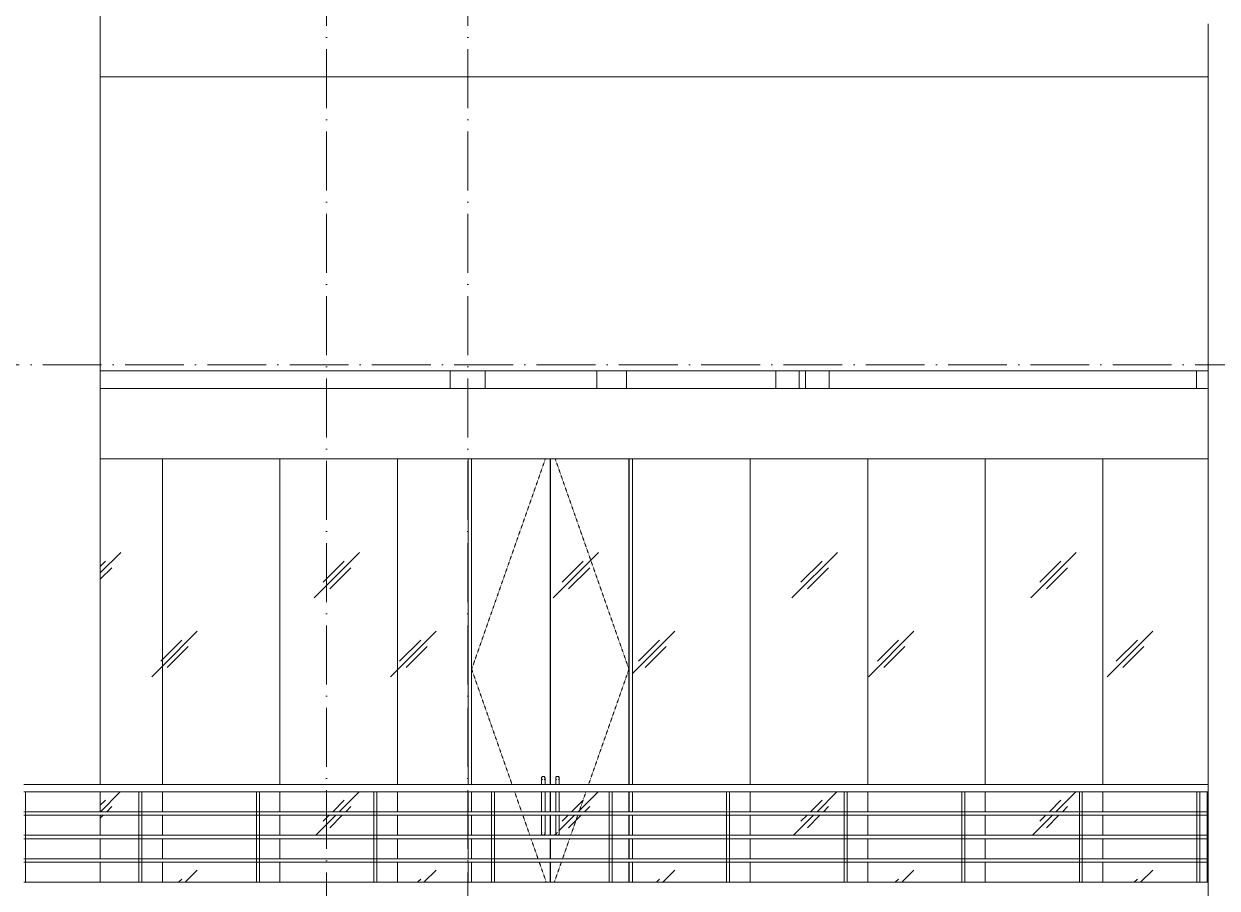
# Model space of a CAD drawing. Header units: millimetres. Extents: x -8482 to 130249, y -7482 to 93550.
# Drawn here: x 98786 to 108936, y 11050 to 18400 of the extents above; entities that cross this region are included whole.
import ezdxf

# ---------------------------------------------------------------- set-up
doc = ezdxf.new("R2010")
doc.units = ezdxf.units.MM
doc.linetypes.add('Dash 1_16__2_', pattern=[3.175, 1.5875, -1.5875])
doc.linetypes.add('Grid Line', pattern=[14, 10, -2, 0, -2])
for name, color, linetype, lineweight in [('A-DOOR-GLAZ', 152, 'Continuous', 5), ('CUA', 31, 'Continuous', 9), ('KINH', 152, 'Continuous', 5), ('NET CAT', 3, 'Continuous', 5), ('NET CATConcrete', 3, 'Continuous', 5), ('NET THAY 1', 41, 'Continuous', 5), ('NET THAY 2', 55, 'Continuous', 5), ('NET-THAY', 2, 'Continuous', 9), ('TRUC', 225, 'Continuous', 5)]:
    doc.layers.add(name, color=color, linetype=linetype, lineweight=lineweight)
pattern_1 = [(45, (-16471.1, 1401.6), (0, 2032), [253.6, -2620.1]), (45, (-16526.3, 1456.7), (0, 2032), [253.6, -2620.1]), (45, (-16602.2, 1325.7), (0, 2032), [546.2, -2327.48]), (45, (-17852.9, 2763), (0, 2032), [253.6, -2620.1]), (45, (-17908, 2818.2), (0, 2032), [253.6, -2620.1]), (45, (-17983.9, 2687.1), (0, 2032), [546.2, -2327.48])]

# ---------------------------------------------------------------- blocks, each defined once
blk = doc.blocks.new('System Panel - Glazed-610734-MẶT ĐỨNG TRỤC Q-A')
at = {"layer": 'KINH'}
h = blk.add_hatch(dxfattribs=at)
h.set_pattern_fill('FP_17', color=256, style=0, pattern_type=2)
h.set_pattern_definition(pattern_1)
h.paths.add_polyline_path([(-11697, 11100), (-11697, 11270), (-12497, 11270), (-12497, 11100), (-11899, 11100)], flags=0)
h.paths.add_polyline_path([(-11610, 11100), (-11610, 11270), (-11672, 11270), (-11672, 11100), (-11633, 11100)], flags=0)
h.paths.add_polyline_path([(-11899, 11300), (-11697, 11300), (-11697, 11470), (-12497, 11470), (-12497, 11300), (-12165, 11300)], flags=0)
h.paths.add_polyline_path([(-11672, 11300), (-11610, 11300), (-11610, 11470), (-11672, 11470), (-11672, 11330)], flags=0)
h.paths.add_polyline_path([(-11610, 11500), (-11610, 11670), (-11672, 11670), (-11672, 11500), (-11633, 11500)], flags=0)
h.paths.add_polyline_path([(-12431, 11500), (-11697, 11500), (-11697, 11670), (-12497, 11670), (-12497, 11500)], flags=0)
h.paths.add_polyline_path([(-11697, 11700), (-11696, 11870), (-11672, 11870), (-11672, 11700), (-11610, 11700), (-11609, 11870), (-12497, 11870), (-12497, 11700), (-11899, 11700)], flags=0)
h.paths.add_polyline_path([(-12443, 11929), (-12030, 11930), (-11600, 11930), (-11600, 14700), (-12497, 14700), (-12497, 11930), (-12458, 11929)], flags=0)
at = {"layer": 'KINH', "color": 10}
for p, q in [((-12497, 14700), (-12497, 11929)), ((-12497, 11871), (-12497, 11699)), ((-12497, 11671), (-12497, 11499)), ((-12497, 11471), (-12497, 11299)), ((-12497, 11271), (-12497, 11100))]:
    blk.add_line(p, q, dxfattribs=at)
blk = doc.blocks.new('System Panel - Glazed-V368-MẶT ĐỨNG TRỤC Q-A')
at = {"layer": 'KINH'}
h = blk.add_hatch(dxfattribs=at)
h.set_pattern_fill('FP_17', color=256, style=0, pattern_type=2)
h.set_pattern_definition(pattern_1)
h.paths.add_polyline_path([(-12697, 11100), (-12697, 11270), (-13497, 11270), (-13497, 11100), (-12962, 11100)], flags=0)
h.paths.add_polyline_path([(-12672, 11100), (-12497, 11100), (-12497, 11270), (-12672, 11270)], flags=0)
h.paths.add_polyline_path([(-13228, 11300), (-12697, 11300), (-12697, 11470), (-13497, 11470), (-13497, 11300), (-13494, 11300)], flags=0)
h.paths.add_polyline_path([(-12497, 11300), (-12497, 11470), (-12672, 11470), (-12672, 11300)], flags=0)
h.paths.add_polyline_path([(-13497, 11500), (-12697, 11500), (-12697, 11670), (-13497, 11670)], flags=0)
h.paths.add_polyline_path([(-12497, 11500), (-12497, 11670), (-12672, 11670), (-12672, 11500)], flags=0)
h.paths.add_polyline_path([(-12697, 11700), (-12696, 11870), (-12672, 11870), (-12672, 11700), (-12497, 11700), (-12497, 11870), (-13113, 11870), (-13497, 11870), (-13497, 11700), (-12962, 11700)], flags=0)
h.paths.add_polyline_path([(-13315, 11929), (-12933, 11930), (-12497, 11930), (-12497, 14700), (-13497, 14700), (-13497, 11930), (-13321, 11929)], flags=0)
at = {"layer": 'KINH', "color": 10}
for p, q in [((-13497, 14700), (-13497, 11930)), ((-12497, 11929), (-12497, 14700)), ((-13497, 11870), (-13497, 11699)), ((-12497, 11699), (-12497, 11871)), ((-13497, 11671), (-13497, 11499)), ((-12497, 11499), (-12497, 11671)), ((-13497, 11471), (-13497, 11299)), ((-12497, 11299), (-12497, 11471)), ((-13497, 11271), (-13497, 11100)), ((-12497, 11100), (-12497, 11271))]:
    blk.add_line(p, q, dxfattribs=at)
blk = doc.blocks.new('System Panel - Glazed-V369-MẶT ĐỨNG TRỤC Q-A')
at = {"layer": 'KINH'}
h = blk.add_hatch(dxfattribs=at)
h.set_pattern_fill('FP_17', color=256, style=0, pattern_type=2)
h.set_pattern_definition(pattern_1)
h.paths.add_polyline_path([(-13697, 11100), (-13697, 11270), (-14497, 11270), (-14497, 11100), (-13759, 11100)], flags=0)
h.paths.add_polyline_path([(-13672, 11100), (-13497, 11100), (-13497, 11270), (-13672, 11270)], flags=0)
h.paths.add_polyline_path([(-13759, 11300), (-13697, 11300), (-13697, 11470), (-14497, 11470), (-14497, 11300), (-14025, 11300)], flags=0)
h.paths.add_polyline_path([(-13497, 11300), (-13497, 11470), (-13672, 11470), (-13672, 11300)], flags=0)
h.paths.add_polyline_path([(-14497, 11500), (-13697, 11500), (-13697, 11670), (-14497, 11670)], flags=0)
h.paths.add_polyline_path([(-13672, 11500), (-13497, 11500), (-13497, 11670), (-13672, 11670)], flags=0)
h.paths.add_polyline_path([(-13672, 11700), (-13497, 11700), (-13497, 11870), (-14497, 11870), (-14497, 11700), (-13697, 11700), (-13696, 11870), (-13672, 11870), (-13672, 11715)], flags=0)
h.paths.add_polyline_path([(-14415, 11930), (-13497, 11930), (-13497, 14700), (-14497, 14700), (-14497, 11930), (-14426, 11930)], flags=0)
at = {"layer": 'KINH', "color": 10}
for p, q in [((-14497, 14700), (-14497, 11930)), ((-13497, 11930), (-13497, 14700)), ((-14497, 11870), (-14497, 11699)), ((-13497, 11699), (-13497, 11870)), ((-14497, 11671), (-14497, 11499)), ((-13497, 11499), (-13497, 11671)), ((-14497, 11471), (-14497, 11299)), ((-13497, 11299), (-13497, 11471)), ((-14497, 11271), (-14497, 11100)), ((-13497, 11100), (-13497, 11271))]:
    blk.add_line(p, q, dxfattribs=at)
blk = doc.blocks.new('System Panel - Glazed-V370-MẶT ĐỨNG TRỤC Q-A')
at = {"layer": 'KINH'}
h = blk.add_hatch(dxfattribs=at)
h.set_pattern_fill('FP_17', color=256, style=0, pattern_type=2)
h.set_pattern_definition(pattern_1)
h.paths.add_polyline_path([(-15088, 11100), (-14697, 11100), (-14697, 11270), (-15497, 11270), (-15497, 11100), (-15354, 11100)], flags=0)
h.paths.add_polyline_path([(-14497, 11100), (-14497, 11270), (-14672, 11270), (-14672, 11100), (-14557, 11100)], flags=0)
h.paths.add_polyline_path([(-15497, 11300), (-14697, 11300), (-14697, 11470), (-15497, 11470), (-15497, 11330)], flags=0)
h.paths.add_polyline_path([(-14672, 11300), (-14497, 11300), (-14497, 11470), (-14672, 11470), (-14672, 11330)], flags=0)
h.paths.add_polyline_path([(-14557, 11500), (-14497, 11500), (-14497, 11670), (-14672, 11670), (-14672, 11500)], flags=0)
h.paths.add_polyline_path([(-15354, 11500), (-14697, 11500), (-14697, 11670), (-15497, 11670), (-15497, 11500)], flags=0)
h.paths.add_polyline_path([(-15088, 11700), (-14697, 11700), (-14696, 11870), (-14672, 11870), (-14672, 11700), (-14497, 11700), (-14497, 11870), (-15104, 11870), (-15497, 11870), (-15497, 11700), (-15354, 11700)], flags=0)
h.paths.add_polyline_path([(-14631, 11930), (-14497, 11930), (-14497, 14700), (-15497, 14700), (-15497, 11930), (-14663, 11930)], flags=0)
at = {"layer": 'KINH', "color": 10}
for p, q in [((-15497, 14700), (-15497, 11930)), ((-14497, 11930), (-14497, 14700)), ((-15497, 11871), (-15497, 11699)), ((-14497, 11699), (-14497, 11870)), ((-15497, 11671), (-15497, 11499)), ((-14497, 11499), (-14497, 11671)), ((-15497, 11471), (-15497, 11299)), ((-14497, 11299), (-14497, 11471)), ((-15497, 11271), (-15497, 11100)), ((-14497, 11100), (-14497, 11271))]:
    blk.add_line(p, q, dxfattribs=at)
blk = doc.blocks.new('System Panel - Glazed-V371-MẶT ĐỨNG TRỤC Q-A')
at = {"layer": 'KINH'}
h = blk.add_hatch(dxfattribs=at)
h.set_pattern_fill('FP_17', color=256, style=0, pattern_type=2)
h.set_pattern_definition(pattern_1)
h.paths.add_polyline_path([(-15497, 11100), (-15497, 11270), (-15672, 11270), (-15672, 11100), (-15620, 11100)], flags=0)
h.paths.add_polyline_path([(-16497, 11100), (-15697, 11100), (-15697, 11270), (-16497, 11270)], flags=0)
h.paths.add_polyline_path([(-16417, 11300), (-15697, 11300), (-15697, 11470), (-16497, 11470), (-16497, 11300)], flags=0)
h.paths.add_polyline_path([(-15497, 11300), (-15497, 11470), (-15672, 11470), (-15672, 11300), (-15620, 11300)], flags=0)
h.paths.add_polyline_path([(-16497, 11500), (-15697, 11500), (-15697, 11670), (-16497, 11670)], flags=0)
h.paths.add_polyline_path([(-15497, 11500), (-15497, 11670), (-15672, 11670), (-15672, 11500), (-15620, 11500)], flags=0)
h.paths.add_polyline_path([(-15620, 11700), (-15497, 11700), (-15497, 11870), (-16216, 11870), (-16497, 11870), (-16497, 11700), (-15697, 11700), (-15696, 11870), (-15672, 11870), (-15672, 11700)], flags=0)
h.paths.add_polyline_path([(-16348, 11930), (-15497, 11930), (-15497, 14700), (-16497, 14700), (-16497, 11930), (-16392, 11930)], flags=0)
at = {"layer": 'KINH', "color": 10}
for p, q in [((-16497, 14700), (-16497, 11929)), ((-15497, 11930), (-15497, 14700)), ((-16497, 11870), (-16497, 11699)), ((-15497, 11699), (-15497, 11871)), ((-16497, 11671), (-16497, 11499)), ((-15497, 11499), (-15497, 11671)), ((-16497, 11471), (-16497, 11299)), ((-15497, 11299), (-15497, 11471)), ((-16497, 11271), (-16497, 11100)), ((-15497, 11100), (-15497, 11271))]:
    blk.add_line(p, q, dxfattribs=at)
blk = doc.blocks.new('CUA KINH BAN LE SAN MO 2 HUONG - Type 1-610751-MẶT ĐỨNG TRỤC Q-A')
at = {"layer": 'CUA', "lineweight": 5}
h = blk.add_hatch(dxfattribs=at)
h.set_pattern_fill('FP_17', color=256, style=0, pattern_type=2)
h.set_pattern_definition(pattern_1)
h.paths.add_polyline_path([(-17197, 11100), (-17197, 11270), (-17672, 11270), (-17672, 11100), (-17214, 11100)], flags=0)
h.paths.add_polyline_path([(-17866, 11100), (-17697, 11100), (-17697, 11270), (-17866, 11270)], flags=0)
h.paths.add_polyline_path([(-17480, 11300), (-17197, 11300), (-17197, 11470), (-17672, 11470), (-17672, 11300)], flags=0)
h.paths.add_polyline_path([(-17697, 11300), (-17697, 11470), (-17866, 11470), (-17866, 11300), (-17746, 11300)], flags=0)
h.paths.add_polyline_path([(-17197, 11500), (-17197, 11670), (-17242, 11670), (-17245, 11529), (-17247, 11515), (-17248, 11516), (-17250, 11516), (-17255, 11526), (-17258, 11523), (-17261, 11528), (-17265, 11516), (-17267, 11516), (-17269, 11516), (-17270, 11522), (-17272, 11670), (-17672, 11670), (-17672, 11500), (-17214, 11500)], flags=0)
h.paths.add_polyline_path([(-17746, 11500), (-17697, 11500), (-17697, 11670), (-17866, 11670), (-17866, 11500)], flags=0)
h.paths.add_polyline_path([(-17257, 11509), (-17261, 11506), (-17261, 11515), (-17260, 11515), (-17258, 11510)], flags=0)
h.paths.add_polyline_path([(-17254, 11505), (-17257, 11509), (-17254, 11514), (-17253, 11509), (-17254, 11506)], flags=0)
h.paths.add_polyline_path([(-17257, 11515), (-17260, 11521), (-17257, 11523), (-17256, 11519), (-17257, 11516)], flags=0)
h.paths.add_polyline_path([(-17248, 11522), (-17245, 11529), (-17247, 11529)], flags=0)
h.paths.add_polyline_path([(-17214, 11700), (-17197, 11700), (-17197, 11870), (-17242, 11870), (-17242, 11700)], flags=0)
h.paths.add_polyline_path([(-17697, 11700), (-17696, 11870), (-17672, 11870), (-17672, 11700), (-17272, 11700), (-17272, 11870), (-17866, 11870), (-17866, 11700), (-17746, 11700)], flags=0)
h.paths.add_polyline_path([(-17267, 11987), (-17265, 11993), (-17263, 11989), (-17266, 11987)], flags=0)
h.paths.add_polyline_path([(-17270, 11971), (-17268, 11987), (-17267, 11987), (-17269, 11974)], flags=0)
h.paths.add_polyline_path([(-17248, 11987), (-17252, 11989), (-17249, 11991), (-17248, 11988)], flags=0)
h.paths.add_polyline_path([(-17245, 11971), (-17248, 11981), (-17246, 11987), (-17245, 11988), (-17245, 11978)], flags=0)
h.paths.add_polyline_path([(-17242, 11930), (-17197, 11930), (-17197, 14700), (-17866, 14700), (-17866, 11930), (-17272, 11930), (-17270, 11971), (-17268, 11970), (-17265, 11972), (-17263, 11981), (-17261, 11986), (-17254, 11984), (-17246, 11962), (-17244, 11962), (-17242, 11930)], flags=0)
h = blk.add_hatch(dxfattribs=at)
h.set_pattern_fill('FP_17', color=256, style=0, pattern_type=2)
h.set_pattern_definition(pattern_1)
h.paths.add_polyline_path([(-16949, 11100), (-16697, 11100), (-16697, 11270), (-17196, 11270), (-17196, 11100)], flags=0)
h.paths.add_polyline_path([(-16528, 11100), (-16528, 11270), (-16672, 11270), (-16672, 11100)], flags=0)
h.paths.add_polyline_path([(-17196, 11300), (-16697, 11300), (-16697, 11470), (-17196, 11470), (-17196, 11330)], flags=0)
h.paths.add_polyline_path([(-16528, 11300), (-16528, 11470), (-16672, 11470), (-16672, 11300)], flags=0)
h.paths.add_polyline_path([(-17136, 11523), (-17134, 11521), (-17137, 11516), (-17139, 11521)], flags=0)
h.paths.add_polyline_path([(-17151, 11500), (-16697, 11500), (-16697, 11670), (-17121, 11670), (-17124, 11529), (-17126, 11514), (-17127, 11516), (-17129, 11516), (-17134, 11526), (-17136, 11523), (-17140, 11528), (-17144, 11516), (-17146, 11516), (-17148, 11516), (-17149, 11522), (-17151, 11670), (-17196, 11670), (-17196, 11500)], flags=0)
h.paths.add_polyline_path([(-16672, 11500), (-16528, 11500), (-16528, 11670), (-16672, 11670)], flags=0)
h.paths.add_polyline_path([(-17136, 11509), (-17133, 11514), (-17132, 11509), (-17133, 11506), (-17136, 11509)], flags=0)
h.paths.add_polyline_path([(-17140, 11505), (-17140, 11514), (-17139, 11515), (-17136, 11509), (-17140, 11506)], flags=0)
h.paths.add_polyline_path([(-17127, 11522), (-17124, 11529), (-17126, 11529)], flags=0)
h.paths.add_polyline_path([(-17151, 11700), (-17151, 11870), (-17196, 11870), (-17196, 11700)], flags=0)
h.paths.add_polyline_path([(-17121, 11700), (-16697, 11700), (-16696, 11870), (-16672, 11870), (-16672, 11700), (-16528, 11700), (-16528, 11870), (-17121, 11870), (-17121, 11715)], flags=0)
h.paths.add_polyline_path([(-17146, 11987), (-17144, 11993), (-17142, 11989), (-17145, 11987)], flags=0)
h.paths.add_polyline_path([(-17149, 11971), (-17147, 11987), (-17146, 11987), (-17148, 11974)], flags=0)
h.paths.add_polyline_path([(-17127, 11987), (-17131, 11989), (-17128, 11991), (-17127, 11988)], flags=0)
h.paths.add_polyline_path([(-17124, 11971), (-17127, 11981), (-17125, 11987), (-17124, 11988), (-17124, 11978)], flags=0)
h.paths.add_polyline_path([(-17196, 11930), (-17151, 11930), (-17149, 11971), (-17147, 11970), (-17144, 11972), (-17142, 11981), (-17139, 11986), (-17133, 11984), (-17125, 11962), (-17123, 11962), (-17121, 11930), (-16528, 11930), (-16528, 14700), (-17196, 14700), (-17196, 11930)], flags=0)
at = {"layer": 'A-DOOR-GLAZ', "color": 10}
for p, q in [((-17866, 14700), (-17866, 11930)), ((-17197, 11929), (-17197, 14700)), ((-17196, 14700), (-17196, 11929)), ((-16528, 11930), (-16528, 14700)), ((-17866, 11870), (-17866, 11699)), ((-17197, 11699), (-17197, 11870)), ((-17196, 11870), (-17196, 11699)), ((-16528, 11699), (-16528, 11870)), ((-17866, 11671), (-17866, 11499)), ((-17197, 11499), (-17197, 11671)), ((-17196, 11671), (-17196, 11499)), ((-16528, 11499), (-16528, 11671)), ((-17866, 11471), (-17866, 11299)), ((-17197, 11299), (-17197, 11471)), ((-17196, 11471), (-17196, 11299)), ((-16528, 11299), (-16528, 11471)), ((-17866, 11271), (-17866, 11100)), ((-17197, 11100), (-17197, 11271)), ((-17196, 11271), (-17196, 11100)), ((-16528, 11100), (-16528, 11271))]:
    blk.add_line(p, q, dxfattribs=at)
at = {"layer": 'CUA', "color": 10, "lineweight": 5}
for p, q in [((-17867, 11930), (-17867, 14700)), ((-16527, 14700), (-16527, 11930)), ((-17272, 11950), (-17272, 11929)), ((-17242, 11930), (-17242, 11950)), ((-17151, 11950), (-17151, 11930)), ((-17121, 11930), (-17121, 11950)), ((-17867, 11699), (-17867, 11870)), ((-17272, 11871), (-17272, 11699)), ((-17242, 11699), (-17242, 11870)), ((-17151, 11870), (-17151, 11699)), ((-17121, 11699), (-17121, 11870)), ((-16527, 11870), (-16527, 11699)), ((-17867, 11499), (-17867, 11671)), ((-17272, 11671), (-17272, 11550)), ((-17242, 11550), (-17242, 11671)), ((-17151, 11671), (-17151, 11550)), ((-17121, 11550), (-17121, 11671)), ((-16527, 11671), (-16527, 11499)), ((-17867, 11299), (-17867, 11471)), ((-16527, 11471), (-16527, 11299)), ((-17867, 11100), (-17867, 11271)), ((-16527, 11271), (-16527, 11100))]:
    blk.add_line(p, q, dxfattribs=at)
at = {"layer": 'CUA', "color": 10, "linetype": 'Dash 1_16__2_', "lineweight": 5}
for p, q in [((-17239, 14700), (-17866, 12912)), ((-17239, 14700), (-17866, 12912)), ((-17155, 14700), (-16528, 12912)), ((-17155, 14700), (-16528, 12912)), ((-17866, 12912), (-17522, 11930)), ((-17866, 12912), (-17522, 11930)), ((-16528, 12912), (-16872, 11930)), ((-16528, 12912), (-16872, 11930)), ((-17501, 11870), (-17441, 11699)), ((-17501, 11870), (-17441, 11699)), ((-16893, 11870), (-16953, 11699)), ((-16893, 11870), (-16953, 11699)), ((-17431, 11671), (-17371, 11499)), ((-17431, 11671), (-17371, 11499)), ((-16963, 11671), (-17023, 11499)), ((-16963, 11671), (-17023, 11499)), ((-17361, 11471), (-17301, 11299)), ((-17361, 11471), (-17301, 11299)), ((-17033, 11471), (-17093, 11299)), ((-17033, 11471), (-17093, 11299)), ((-17291, 11271), (-17231, 11100)), ((-17291, 11271), (-17231, 11100)), ((-17103, 11271), (-17163, 11100)), ((-17103, 11271), (-17163, 11100))]:
    blk.add_line(p, q, dxfattribs=at)
at = {"layer": 'CUA', "color": 10, "lineweight": 5, "flags": 128}
for points in [[(-17272, 11986), (-17272, 11986), (-17272, 11987), (-17272, 11987), (-17272, 11988), (-17272, 11989), (-17272, 11989), (-17272, 11990), (-17272, 11990), (-17271, 11991), (-17271, 11991), (-17271, 11992), (-17271, 11992), (-17270, 11993), (-17270, 11993), (-17270, 11994), (-17269, 11994), (-17269, 11995), (-17268, 11995), (-17268, 11996), (-17267, 11996), (-17267, 11997), (-17267, 11997), (-17266, 11997), (-17266, 11998), (-17265, 11998), (-17265, 11998), (-17264, 11999), (-17263, 11999), (-17263, 11999), (-17262, 11999), (-17262, 11999), (-17261, 12000), (-17261, 12000), (-17260, 12000), (-17259, 12000), (-17259, 12000), (-17258, 12000), (-17258, 12000), (-17257, 12000)], [(-17272, 11982), (-17272, 11982), (-17272, 11983), (-17272, 11983), (-17272, 11984), (-17272, 11984), (-17272, 11984), (-17272, 11984), (-17272, 11985), (-17272, 11985), (-17272, 11985), (-17272, 11985)], [(-17272, 11985), (-17272, 11985), (-17272, 11985), (-17272, 11985), (-17272, 11985), (-17272, 11984), (-17272, 11984), (-17272, 11984), (-17272, 11983), (-17272, 11983), (-17272, 11982), (-17272, 11982), (-17272, 11981), (-17272, 11980), (-17272, 11980), (-17272, 11979), (-17272, 11978), (-17272, 11977), (-17272, 11976), (-17272, 11975), (-17272, 11974), (-17272, 11973), (-17272, 11972), (-17272, 11971), (-17272, 11970), (-17272, 11969), (-17272, 11968), (-17272, 11966), (-17272, 11965), (-17272, 11964), (-17272, 11963), (-17272, 11961), (-17272, 11960), (-17272, 11959), (-17272, 11957), (-17272, 11956), (-17272, 11955), (-17272, 11953), (-17272, 11952), (-17272, 11950), (-17272, 11950)], [(-17257, 12000), (-17257, 12000), (-17256, 12000), (-17256, 12000), (-17255, 12000), (-17255, 12000), (-17254, 12000), (-17253, 11999), (-17253, 11999), (-17252, 11999), (-17252, 11999), (-17251, 11999), (-17251, 11998), (-17250, 11998), (-17250, 11998), (-17249, 11997), (-17249, 11997), (-17248, 11997), (-17248, 11996), (-17247, 11996), (-17247, 11995), (-17246, 11995), (-17246, 11995), (-17246, 11994), (-17245, 11994), (-17245, 11993), (-17245, 11993), (-17244, 11992), (-17244, 11992), (-17244, 11991), (-17244, 11990), (-17243, 11990), (-17243, 11989), (-17243, 11989), (-17243, 11988), (-17243, 11988), (-17243, 11987), (-17243, 11986), (-17243, 11986), (-17242, 11985)], [(-17242, 11985), (-17242, 11985), (-17242, 11985), (-17242, 11985), (-17242, 11984), (-17242, 11984), (-17242, 11984), (-17242, 11983), (-17242, 11983), (-17242, 11982), (-17242, 11982)], [(-17242, 11950), (-17242, 11951), (-17242, 11953), (-17242, 11954), (-17242, 11956), (-17242, 11957), (-17242, 11958), (-17242, 11960), (-17242, 11961), (-17242, 11962), (-17242, 11964), (-17242, 11965), (-17242, 11966), (-17242, 11967), (-17242, 11969), (-17242, 11970), (-17242, 11971), (-17242, 11972), (-17242, 11973), (-17242, 11974), (-17242, 11975), (-17242, 11976), (-17242, 11977), (-17242, 11978), (-17242, 11979), (-17242, 11979), (-17242, 11980), (-17242, 11981), (-17242, 11982), (-17242, 11982), (-17242, 11983), (-17242, 11983), (-17242, 11984), (-17242, 11984), (-17242, 11984), (-17242, 11984), (-17242, 11985), (-17242, 11985), (-17242, 11985), (-17242, 11985)], [(-17151, 11986), (-17151, 11986), (-17151, 11987), (-17151, 11987), (-17151, 11988), (-17151, 11989), (-17151, 11989), (-17151, 11990), (-17151, 11990), (-17150, 11991), (-17150, 11991), (-17150, 11992), (-17150, 11992), (-17149, 11993), (-17149, 11993), (-17149, 11994), (-17148, 11994), (-17148, 11995), (-17147, 11995), (-17147, 11996), (-17146, 11996), (-17146, 11997), (-17146, 11997), (-17145, 11997), (-17145, 11998), (-17144, 11998), (-17144, 11998), (-17143, 11999), (-17142, 11999), (-17142, 11999), (-17141, 11999), (-17141, 11999), (-17140, 12000), (-17140, 12000), (-17139, 12000), (-17138, 12000), (-17138, 12000), (-17137, 12000), (-17137, 12000), (-17136, 12000)], [(-17151, 11982), (-17151, 11982), (-17151, 11983), (-17151, 11983), (-17151, 11984), (-17151, 11984), (-17151, 11984), (-17151, 11984), (-17151, 11985), (-17151, 11985), (-17151, 11985), (-17151, 11985)], [(-17151, 11985), (-17151, 11985), (-17151, 11985), (-17151, 11985), (-17151, 11985), (-17151, 11984), (-17151, 11984), (-17151, 11984), (-17151, 11983), (-17151, 11983), (-17151, 11982), (-17151, 11982), (-17151, 11981), (-17151, 11980), (-17151, 11980), (-17151, 11979), (-17151, 11978), (-17151, 11977), (-17151, 11976), (-17151, 11975), (-17151, 11974), (-17151, 11973), (-17151, 11972), (-17151, 11971), (-17151, 11970), (-17151, 11969), (-17151, 11968), (-17151, 11966), (-17151, 11965), (-17151, 11964), (-17151, 11963), (-17151, 11961), (-17151, 11960), (-17151, 11959), (-17151, 11957), (-17151, 11956), (-17151, 11955), (-17151, 11953), (-17151, 11952), (-17151, 11950), (-17151, 11950)], [(-17136, 12000), (-17136, 12000), (-17135, 12000), (-17135, 12000), (-17134, 12000), (-17134, 12000), (-17133, 12000), (-17132, 11999), (-17132, 11999), (-17131, 11999), (-17131, 11999), (-17130, 11999), (-17130, 11998), (-17129, 11998), (-17129, 11998), (-17128, 11997), (-17128, 11997), (-17127, 11997), (-17127, 11996), (-17126, 11996), (-17126, 11995), (-17125, 11995), (-17125, 11995), (-17125, 11994), (-17124, 11994), (-17124, 11993), (-17124, 11993), (-17123, 11992), (-17123, 11992), (-17123, 11991), (-17123, 11990), (-17122, 11990), (-17122, 11989), (-17122, 11989), (-17122, 11988), (-17122, 11988), (-17122, 11987), (-17122, 11986), (-17122, 11986), (-17121, 11985)], [(-17121, 11985), (-17121, 11985), (-17121, 11985), (-17121, 11985), (-17121, 11984), (-17121, 11984), (-17121, 11984), (-17121, 11983), (-17121, 11983), (-17121, 11982), (-17121, 11982)], [(-17121, 11950), (-17121, 11951), (-17121, 11953), (-17121, 11954), (-17121, 11956), (-17121, 11957), (-17121, 11958), (-17121, 11960), (-17121, 11961), (-17121, 11962), (-17121, 11964), (-17121, 11965), (-17121, 11966), (-17121, 11967), (-17121, 11969), (-17121, 11970), (-17121, 11971), (-17121, 11972), (-17121, 11973), (-17121, 11974), (-17121, 11975), (-17121, 11976), (-17121, 11977), (-17121, 11978), (-17121, 11979), (-17121, 11979), (-17121, 11980), (-17121, 11981), (-17121, 11982), (-17121, 11982), (-17121, 11983), (-17121, 11983), (-17121, 11984), (-17121, 11984), (-17121, 11984), (-17121, 11984), (-17121, 11985), (-17121, 11985), (-17121, 11985), (-17121, 11985)], [(-17272, 11550), (-17272, 11549), (-17272, 11547), (-17272, 11546), (-17272, 11544), (-17272, 11543), (-17272, 11542), (-17272, 11540), (-17272, 11539), (-17272, 11538), (-17272, 11536), (-17272, 11535), (-17272, 11534), (-17272, 11533), (-17272, 11531), (-17272, 11530), (-17272, 11529), (-17272, 11528), (-17272, 11527), (-17272, 11526), (-17272, 11525), (-17272, 11524), (-17272, 11523), (-17272, 11522), (-17272, 11521), (-17272, 11521), (-17272, 11520), (-17272, 11519), (-17272, 11518), (-17272, 11518), (-17272, 11517), (-17272, 11517), (-17272, 11516), (-17272, 11516), (-17272, 11516), (-17272, 11516), (-17272, 11515), (-17272, 11515), (-17272, 11515), (-17272, 11515)], [(-17272, 11515), (-17272, 11515), (-17272, 11515), (-17272, 11515), (-17272, 11516), (-17272, 11516), (-17272, 11516), (-17272, 11517), (-17272, 11517), (-17272, 11518), (-17272, 11518)], [(-17257, 11500), (-17258, 11500), (-17259, 11500), (-17259, 11500), (-17260, 11500), (-17260, 11500), (-17261, 11500), (-17262, 11501), (-17262, 11501), (-17263, 11501), (-17263, 11501), (-17264, 11501), (-17264, 11502), (-17265, 11502), (-17265, 11502), (-17266, 11503), (-17266, 11503), (-17267, 11503), (-17267, 11504), (-17268, 11504), (-17268, 11505), (-17269, 11505), (-17269, 11505), (-17269, 11506), (-17270, 11506), (-17270, 11507), (-17270, 11507), (-17271, 11508), (-17271, 11508), (-17271, 11509), (-17271, 11510), (-17272, 11510), (-17272, 11511), (-17272, 11511), (-17272, 11512), (-17272, 11512), (-17272, 11513), (-17272, 11514), (-17272, 11514), (-17272, 11515)], [(-17243, 11514), (-17243, 11514), (-17243, 11513), (-17243, 11513), (-17243, 11512), (-17243, 11511), (-17243, 11511), (-17243, 11510), (-17243, 11510), (-17244, 11509), (-17244, 11509), (-17244, 11508), (-17244, 11508), (-17245, 11507), (-17245, 11507), (-17245, 11506), (-17246, 11506), (-17246, 11505), (-17247, 11505), (-17247, 11504), (-17247, 11504), (-17248, 11503), (-17248, 11503), (-17249, 11503), (-17249, 11502), (-17250, 11502), (-17250, 11502), (-17251, 11501), (-17251, 11501), (-17252, 11501), (-17253, 11501), (-17253, 11501), (-17254, 11500), (-17254, 11500), (-17255, 11500), (-17256, 11500), (-17256, 11500), (-17257, 11500), (-17257, 11500)], [(-17242, 11515), (-17242, 11515), (-17242, 11515), (-17242, 11515), (-17242, 11515), (-17242, 11516), (-17242, 11516), (-17242, 11516), (-17242, 11517), (-17242, 11517), (-17242, 11518), (-17242, 11518), (-17242, 11519), (-17242, 11520), (-17242, 11520), (-17242, 11521), (-17242, 11522), (-17242, 11523), (-17242, 11524), (-17242, 11525), (-17242, 11526), (-17242, 11527), (-17242, 11528), (-17242, 11529), (-17242, 11530), (-17242, 11531), (-17242, 11532), (-17242, 11534), (-17242, 11535), (-17242, 11536), (-17242, 11537), (-17242, 11539), (-17242, 11540), (-17242, 11541), (-17242, 11543), (-17242, 11544), (-17242, 11545), (-17242, 11547), (-17242, 11548), (-17242, 11550), (-17242, 11550)], [(-17242, 11518), (-17242, 11518), (-17242, 11517), (-17242, 11517), (-17242, 11516), (-17242, 11516), (-17242, 11516), (-17242, 11516), (-17242, 11515), (-17242, 11515), (-17242, 11515), (-17242, 11515)], [(-17151, 11550), (-17151, 11549), (-17151, 11547), (-17151, 11546), (-17151, 11544), (-17151, 11543), (-17151, 11542), (-17151, 11540), (-17151, 11539), (-17151, 11538), (-17151, 11536), (-17151, 11535), (-17151, 11534), (-17151, 11533), (-17151, 11531), (-17151, 11530), (-17151, 11529), (-17151, 11528), (-17151, 11527), (-17151, 11526), (-17151, 11525), (-17151, 11524), (-17151, 11523), (-17151, 11522), (-17151, 11521), (-17151, 11521), (-17151, 11520), (-17151, 11519), (-17151, 11518), (-17151, 11518), (-17151, 11517), (-17151, 11517), (-17151, 11516), (-17151, 11516), (-17151, 11516), (-17151, 11516), (-17151, 11515), (-17151, 11515), (-17151, 11515), (-17151, 11515)], [(-17151, 11515), (-17151, 11515), (-17151, 11515), (-17151, 11515), (-17151, 11516), (-17151, 11516), (-17151, 11516), (-17151, 11517), (-17151, 11517), (-17151, 11518), (-17151, 11518)], [(-17136, 11500), (-17137, 11500), (-17138, 11500), (-17138, 11500), (-17139, 11500), (-17139, 11500), (-17140, 11500), (-17141, 11501), (-17141, 11501), (-17142, 11501), (-17142, 11501), (-17143, 11501), (-17143, 11502), (-17144, 11502), (-17144, 11502), (-17145, 11503), (-17145, 11503), (-17146, 11503), (-17146, 11504), (-17147, 11504), (-17147, 11505), (-17148, 11505), (-17148, 11505), (-17148, 11506), (-17149, 11506), (-17149, 11507), (-17149, 11507), (-17150, 11508), (-17150, 11508), (-17150, 11509), (-17150, 11510), (-17151, 11510), (-17151, 11511), (-17151, 11511), (-17151, 11512), (-17151, 11512), (-17151, 11513), (-17151, 11514), (-17151, 11514), (-17151, 11515)], [(-17122, 11514), (-17122, 11514), (-17122, 11513), (-17122, 11513), (-17122, 11512), (-17122, 11511), (-17122, 11511), (-17122, 11510), (-17122, 11510), (-17123, 11509), (-17123, 11509), (-17123, 11508), (-17123, 11508), (-17124, 11507), (-17124, 11507), (-17124, 11506), (-17125, 11506), (-17125, 11505), (-17126, 11505), (-17126, 11504), (-17126, 11504), (-17127, 11503), (-17127, 11503), (-17128, 11503), (-17128, 11502), (-17129, 11502), (-17129, 11502), (-17130, 11501), (-17130, 11501), (-17131, 11501), (-17132, 11501), (-17132, 11501), (-17133, 11500), (-17133, 11500), (-17134, 11500), (-17135, 11500), (-17135, 11500), (-17136, 11500), (-17136, 11500)], [(-17121, 11515), (-17121, 11515), (-17121, 11515), (-17121, 11515), (-17121, 11515), (-17121, 11516), (-17121, 11516), (-17121, 11516), (-17121, 11517), (-17121, 11517), (-17121, 11518), (-17121, 11518), (-17121, 11519), (-17121, 11520), (-17121, 11520), (-17121, 11521), (-17121, 11522), (-17121, 11523), (-17121, 11524), (-17121, 11525), (-17121, 11526), (-17121, 11527), (-17121, 11528), (-17121, 11529), (-17121, 11530), (-17121, 11531), (-17121, 11532), (-17121, 11534), (-17121, 11535), (-17121, 11536), (-17121, 11537), (-17121, 11539), (-17121, 11540), (-17121, 11541), (-17121, 11543), (-17121, 11544), (-17121, 11545), (-17121, 11547), (-17121, 11548), (-17121, 11550), (-17121, 11550)], [(-17121, 11518), (-17121, 11518), (-17121, 11517), (-17121, 11517), (-17121, 11516), (-17121, 11516), (-17121, 11516), (-17121, 11516), (-17121, 11515), (-17121, 11515), (-17121, 11515), (-17121, 11515)]]:
    blk.add_lwpolyline(points, dxfattribs=at)
at = {"layer": 'CUA', "color": 10, "lineweight": 5}
for centre, start, end in [((-17257, 11985), 0, 180), ((-17257, 11985), 90, 210), ((-17257, 11985), 330, 90), ((-17136, 11985), 0, 180), ((-17136, 11985), 90, 210), ((-17136, 11985), 330, 90), ((-17257, 11985), 225, 239.2959), ((-17257, 11985), 300.7041, 315), ((-17136, 11985), 225, 239.2959), ((-17136, 11985), 300.7041, 315), ((-17257, 11515), 150, 270), ((-17257, 11515), 180, 0), ((-17257, 11515), 270, 30), ((-17136, 11515), 150, 270), ((-17136, 11515), 180, 0), ((-17136, 11515), 270, 30)]:
    blk.add_arc(centre, 15, start, end, dxfattribs=at)
blk = doc.blocks.new('System Panel - Glazed-610772-MẶT ĐỨNG TRỤC Q-A')
at = {"layer": 'KINH'}
h = blk.add_hatch(dxfattribs=at)
h.set_pattern_fill('FP_17', color=256, style=0, pattern_type=2)
h.set_pattern_definition(pattern_1)
h.paths.add_polyline_path([(-18497, 11100), (-17897, 11100), (-17897, 11270), (-18497, 11270)], flags=0)
h.paths.add_polyline_path([(-18497, 11300), (-17897, 11300), (-17897, 11470), (-18497, 11470), (-18497, 11330)], flags=0)
h.paths.add_polyline_path([(-18277, 11500), (-17897, 11500), (-17897, 11670), (-18497, 11670), (-18497, 11500)], flags=0)
h.paths.add_polyline_path([(-18497, 11700), (-17897, 11700), (-17898, 11870), (-18497, 11870), (-18497, 11715)], flags=0)
h.paths.add_polyline_path([(-18200, 11930), (-17897, 11930), (-17897, 14700), (-18497, 14700), (-18496, 11930), (-18203, 11930)], flags=0)
at = {"layer": 'KINH', "color": 10}
for p, q in [((-18497, 14700), (-18497, 11930)), ((-17897, 11930), (-17897, 14700)), ((-18497, 11870), (-18497, 11699)), ((-17897, 11699), (-17897, 11870)), ((-18497, 11671), (-18497, 11499)), ((-17897, 11499), (-17897, 11671)), ((-18497, 11471), (-18497, 11299)), ((-17897, 11299), (-17897, 11471)), ((-18497, 11271), (-18497, 11100)), ((-17897, 11100), (-17897, 11271))]:
    blk.add_line(p, q, dxfattribs=at)
blk = doc.blocks.new('System Panel - Glazed-V372-MẶT ĐỨNG TRỤC Q-A')
at = {"layer": 'KINH'}
h = blk.add_hatch(dxfattribs=at)
h.set_pattern_fill('FP_17', color=256, style=0, pattern_type=2)
h.set_pattern_definition(pattern_1)
h.paths.add_polyline_path([(-18697, 11100), (-18697, 11270), (-19497, 11270), (-19497, 11100), (-18809, 11100)], flags=0)
h.paths.add_polyline_path([(-18543, 11100), (-18497, 11100), (-18497, 11270), (-18672, 11270), (-18672, 11100)], flags=0)
h.paths.add_polyline_path([(-18672, 11300), (-18497, 11300), (-18497, 11470), (-18672, 11470), (-18672, 11330)], flags=0)
h.paths.add_polyline_path([(-19497, 11300), (-18697, 11300), (-18697, 11470), (-19497, 11470), (-19497, 11330)], flags=0)
h.paths.add_polyline_path([(-18809, 11500), (-18697, 11500), (-18697, 11670), (-19497, 11670), (-19497, 11500), (-19075, 11500)], flags=0)
h.paths.add_polyline_path([(-18543, 11500), (-18497, 11500), (-18497, 11670), (-18672, 11670), (-18672, 11500)], flags=0)
h.paths.add_polyline_path([(-19075, 11700), (-18697, 11700), (-18696, 11870), (-18672, 11870), (-18672, 11700), (-18497, 11700), (-18497, 11870), (-19497, 11870), (-19497, 11700), (-19340, 11700)], flags=0)
h.paths.add_polyline_path([(-18957, 11930), (-18497, 11930), (-18497, 14700), (-19497, 14700), (-19497, 11930), (-18925, 11930)], flags=0)
at = {"layer": 'KINH', "color": 10}
for p, q in [((-19497, 14700), (-19497, 11930)), ((-18497, 11930), (-18497, 14700)), ((-19497, 11870), (-19497, 11699)), ((-18497, 11699), (-18497, 11870)), ((-19497, 11671), (-19497, 11499)), ((-18497, 11499), (-18497, 11671)), ((-19497, 11471), (-19497, 11299)), ((-18497, 11299), (-18497, 11471)), ((-19497, 11271), (-19497, 11100)), ((-18497, 11100), (-18497, 11271))]:
    blk.add_line(p, q, dxfattribs=at)
blk = doc.blocks.new('System Panel - Glazed-V373-MẶT ĐỨNG TRỤC Q-A')
at = {"layer": 'KINH'}
h = blk.add_hatch(dxfattribs=at)
h.set_pattern_fill('FP_17', color=256, style=0, pattern_type=2)
h.set_pattern_definition(pattern_1)
h.paths.add_polyline_path([(-20138, 11100), (-19697, 11100), (-19697, 11270), (-20497, 11270), (-20497, 11100), (-20403, 11100)], flags=0)
h.paths.add_polyline_path([(-19497, 11100), (-19497, 11270), (-19672, 11270), (-19672, 11100), (-19606, 11100)], flags=0)
h.paths.add_polyline_path([(-19672, 11300), (-19497, 11300), (-19497, 11470), (-19672, 11470), (-19672, 11330)], flags=0)
h.paths.add_polyline_path([(-19872, 11300), (-19697, 11300), (-19697, 11470), (-20497, 11470), (-20497, 11300), (-20138, 11300)], flags=0)
h.paths.add_polyline_path([(-20403, 11500), (-19697, 11500), (-19697, 11670), (-20497, 11670), (-20497, 11500)], flags=0)
h.paths.add_polyline_path([(-19606, 11500), (-19497, 11500), (-19497, 11670), (-19672, 11670), (-19672, 11500)], flags=0)
h.paths.add_polyline_path([(-20138, 11700), (-19697, 11700), (-19696, 11870), (-19672, 11870), (-19672, 11700), (-19497, 11700), (-19497, 11870), (-20497, 11870), (-20497, 11700), (-20403, 11700)], flags=0)
h.paths.add_polyline_path([(-19900, 11929), (-19497, 11930), (-19497, 14700), (-20497, 14700), (-20497, 11930), (-19955, 11929)], flags=0)
at = {"layer": 'KINH', "color": 10}
for p, q in [((-20497, 14700), (-20497, 11930)), ((-19497, 11930), (-19497, 14700)), ((-20497, 11870), (-20497, 11699)), ((-19497, 11699), (-19497, 11870)), ((-20497, 11671), (-20497, 11499)), ((-19497, 11499), (-19497, 11671)), ((-20497, 11471), (-20497, 11299)), ((-19497, 11299), (-19497, 11471)), ((-20497, 11271), (-20497, 11100)), ((-19497, 11100), (-19497, 11271))]:
    blk.add_line(p, q, dxfattribs=at)
blk = doc.blocks.new('System Panel - Glazed-V374-MẶT ĐỨNG TRỤC Q-A')
at = {"layer": 'KINH'}
h = blk.add_hatch(dxfattribs=at)
h.set_pattern_fill('FP_17', color=256, style=0, pattern_type=2)
h.set_pattern_definition(pattern_1)
h.paths.add_polyline_path([(-20497, 11100), (-20497, 11270), (-20672, 11270), (-20672, 11100), (-20669, 11100)], flags=0)
h.paths.add_polyline_path([(-21025, 11100), (-20697, 11100), (-20697, 11270), (-21025, 11270)], flags=0)
h.paths.add_polyline_path([(-20697, 11300), (-20697, 11470), (-21025, 11470), (-21025, 11300), (-20935, 11300)], flags=0)
h.paths.add_polyline_path([(-20669, 11300), (-20497, 11300), (-20497, 11470), (-20672, 11470), (-20672, 11300)], flags=0)
h.paths.add_polyline_path([(-20935, 11500), (-20697, 11500), (-20697, 11670), (-21025, 11670), (-21025, 11500)], flags=0)
h.paths.add_polyline_path([(-20669, 11500), (-20497, 11500), (-20497, 11670), (-20672, 11670), (-20672, 11500)], flags=0)
h.paths.add_polyline_path([(-20669, 11700), (-20497, 11700), (-20497, 11870), (-21025, 11870), (-21025, 11700), (-20697, 11700), (-20696, 11870), (-20672, 11870), (-20672, 11700)], flags=0)
h.paths.add_polyline_path([(-20822, 11929), (-20793, 11929), (-20497, 11930), (-20497, 14700), (-21025, 14700), (-21025, 11930), (-20827, 11929)], flags=0)
at = {"layer": 'KINH', "color": 10}
for p, q in [((-20497, 11930), (-20497, 14700)), ((-20497, 11699), (-20497, 11870)), ((-20497, 11499), (-20497, 11671)), ((-20497, 11299), (-20497, 11471)), ((-20497, 11100), (-20497, 11271))]:
    blk.add_line(p, q, dxfattribs=at)
blk = doc.blocks.new('Railing - 25mm-V407-MẶT ĐỨNG TRỤC Q-A')
at = {"layer": 'NET THAY 2', "color": 10}
for p, q in [((-11697, 11870), (-11697, 11100)), ((-11685, 11870), (-11697, 11870)), ((-11672, 11870), (-11685, 11870)), ((-11672, 11100), (-11672, 11870))]:
    blk.add_line(p, q, dxfattribs=at)
blk = doc.blocks.new('Railing - 25mm-V408-MẶT ĐỨNG TRỤC Q-A')
at = {"layer": 'NET THAY 2', "color": 10}
for p, q in [((-11610, 11870), (-11610, 11100)), ((-11600, 11870), (-11610, 11870))]:
    blk.add_line(p, q, dxfattribs=at)
blk = doc.blocks.new('Railing - 25mm-V409-MẶT ĐỨNG TRỤC Q-A')
at = {"layer": 'NET THAY 2', "color": 10}
for p, q in [((-21672, 11870), (-21675, 11870)), ((-21660, 11870), (-21672, 11870)), ((-21660, 11100), (-21660, 11870))]:
    blk.add_line(p, q, dxfattribs=at)
blk = doc.blocks.new('Railing - Railing-624120-MẶT ĐỨNG TRỤC Q-A')
at = {"layer": 'NET THAY 1', "color": 10}
for p, q in [((-11600, 11700), (-21675, 11700)), ((-21675, 11670), (-11600, 11670)), ((-11600, 11500), (-21675, 11500)), ((-21675, 11470), (-11600, 11470)), ((-11600, 11300), (-21675, 11300)), ((-21675, 11270), (-11600, 11270))]:
    blk.add_line(p, q, dxfattribs=at)
for name, p in [('Railing - 25mm-V409-MẶT ĐỨNG TRỤC Q-A', (0, 0)), ('Railing - 25mm-V407-MẶT ĐỨNG TRỤC Q-A', (-9000, 0)), ('Railing - 25mm-V407-MẶT ĐỨNG TRỤC Q-A', (-8000, 0)), ('Railing - 25mm-V407-MẶT ĐỨNG TRỤC Q-A', (-7000, 0)), ('Railing - 25mm-V407-MẶT ĐỨNG TRỤC Q-A', (-6000, 0)), ('Railing - 25mm-V407-MẶT ĐỨNG TRỤC Q-A', (-5000, 0)), ('Railing - 25mm-V407-MẶT ĐỨNG TRỤC Q-A', (-4000, 0)), ('Railing - 25mm-V407-MẶT ĐỨNG TRỤC Q-A', (-3000, 0)), ('Railing - 25mm-V407-MẶT ĐỨNG TRỤC Q-A', (-2000, 0)), ('Railing - 25mm-V407-MẶT ĐỨNG TRỤC Q-A', (-1000, 0)), ('Railing - 25mm-V407-MẶT ĐỨNG TRỤC Q-A', (0, 0)), ('Railing - 25mm-V408-MẶT ĐỨNG TRỤC Q-A', (0, 0))]:
    blk.add_blockref(name, p)
blk = doc.blocks.new('Top Rail Type - Top Rail_Internal_-624125-MẶT ĐỨNG TRỤC Q-A')
at = {"layer": 'NET THAY 1', "color": 10}
for p, q in [((-11600, 11930), (-21675, 11930)), ((-21675, 11870), (-11600, 11870))]:
    blk.add_line(p, q, dxfattribs=at)
blk = doc.blocks.new('ALC1807-ASCENT PLAZA-TANG 1_2_rvt-2-MẶT ĐỨNG TRỤC Q-A')
at = {"layer": 'NET-THAY', "lineweight": 15}
for p, q in [((-21025, 15450), (-11600, 15450)), ((-16800, 15450), (-16800, 15300)), ((-16550, 15450), (-16550, 15300)), ((-15280, 15300), (-15280, 15450)), ((-15080, 15300), (-15080, 15450)), ((-11600, 11100), (-21675, 11100)), ((-11600, 10950), (-11600, 11100))]:
    blk.add_line(p, q, dxfattribs=at)
at = {"lineweight": 9}
for name in ['System Panel - Glazed-V374-MẶT ĐỨNG TRỤC Q-A', 'System Panel - Glazed-V373-MẶT ĐỨNG TRỤC Q-A', 'System Panel - Glazed-V372-MẶT ĐỨNG TRỤC Q-A', 'System Panel - Glazed-610772-MẶT ĐỨNG TRỤC Q-A', 'CUA KINH BAN LE SAN MO 2 HUONG - Type 1-610751-MẶT ĐỨNG TRỤC Q-A', 'System Panel - Glazed-V371-MẶT ĐỨNG TRỤC Q-A', 'System Panel - Glazed-V370-MẶT ĐỨNG TRỤC Q-A', 'System Panel - Glazed-V369-MẶT ĐỨNG TRỤC Q-A', 'System Panel - Glazed-V368-MẶT ĐỨNG TRỤC Q-A', 'System Panel - Glazed-610734-MẶT ĐỨNG TRỤC Q-A', 'Top Rail Type - Top Rail_Internal_-624125-MẶT ĐỨNG TRỤC Q-A', 'Railing - Railing-624120-MẶT ĐỨNG TRỤC Q-A']:
    blk.add_blockref(name, (0, 0), dxfattribs=at)
blk = doc.blocks.new('ALC1807-ASCENT PLAZA-TANG DIEN HINH_rvt-2-MẶT ĐỨNG TRỤC Q-A')
at = {"layer": 'NET-THAY', "color": 250, "lineweight": 15}
for p, q in [((-15026, 15300), (-15026, 15450)), ((-14825, 15450), (-14825, 15300))]:
    blk.add_line(p, q, dxfattribs=at)

msp = doc.modelspace()

# ---------------------------------------------------------------- linework, layer by layer
at = {"layer": 'NET CAT'}
for p, q in [((99435.6, 81250), (99435.6, 11929.2)), ((108860.6, 10950), (108860.6, 18400)), ((102410.6, 15300), (102410.6, 15450)), ((102710.6, 15450), (102710.6, 15300)), ((108760.6, 15300), (108760.6, 15450)), ((99435.6, 11870.4), (99435.6, 11700)), ((99435.6, 11670), (99435.6, 11500)), ((99435.6, 11470), (99435.6, 11300)), ((99435.6, 11270), (99435.6, 11100))]:
    msp.add_line(p, q, dxfattribs=at)
at = {"layer": 'NET CATConcrete'}
for p, q in [((99435.6, 17950), (108860.6, 17950)), ((99435.6, 15300), (108860.6, 15300)), ((99435.6, 14700), (108860.6, 14700))]:
    msp.add_line(p, q, dxfattribs=at)
at = {"layer": 'NET-THAY', "lineweight": 15}
msp.add_line((103910.6, 15450), (103910.6, 15300), dxfattribs=at)
at = {"layer": 'TRUC', "linetype": 'Grid Line', "ltscale": 50}
for p, q in [((101360.6, -6119.7), (101360.6, 93540.4)), ((102560.6, -6119.7), (102560.6, 93540.4)), ((68842.1, 15500), (128842.1, 15500))]:
    msp.add_line(p, q, dxfattribs=at)

# ---------------------------------------------------------------- block references
at = {"color": 130, "lineweight": 5}
for name in ['ALC1807-ASCENT PLAZA-TANG DIEN HINH_rvt-2-MẶT ĐỨNG TRỤC Q-A', 'ALC1807-ASCENT PLAZA-TANG 1_2_rvt-2-MẶT ĐỨNG TRỤC Q-A']:
    msp.add_blockref(name, (120460.5, 0), dxfattribs=at)

doc.saveas('drawing.dxf')
